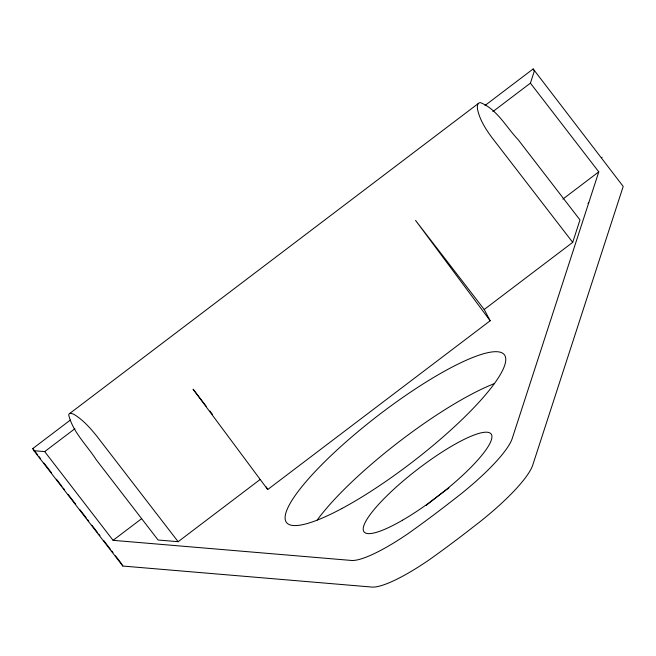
<?xml version="1.0" encoding="UTF-8"?>
<svg xmlns="http://www.w3.org/2000/svg" width="656" height="656" viewBox="0 0 656 656"><rect width="100%" height="100%" fill="white"/><g stroke="black" fill="none" stroke-linecap="round" stroke-linejoin="round"><path stroke-width="0.98" d="M492.861 111.618L530.409 83.132L534.312 71.094L533.172 68.937L485.014 105.477M572.704 242.367L579.986 219.932L518.06 139.564C506.211 127.133 496.961 109.085 480.397 102.615A30.619 8.782 56.1 0 0 477.527 109.24C479.651 119.515 485.366 128.617 491.492 136.981L572.704 242.367L484.21 309.501L490.171 320.768L267.697 489.548L193.061 389.172L206.173 406.187M530.409 83.132L598.78 171.856L512.262 438.372A85.928 18.056 -37.6 0 1 452.533 500.495A251.404 52.824 -37.6 0 1 408.778 533.156A85.928 18.056 -37.6 0 1 351.354 560.445L113.078 540.331L44.698 451.607L33.94 450.705L32.8 448.548L70.348 420.061M478.421 103.427L69.634 413.551M44.698 451.607L74.907 428.696M601.544 157.661L602.134 157.219M113.078 540.331L141.647 518.658M562.864 199.104L598.78 171.856M587.948 203.393L588.735 202.794M178.145 541.7L96.932 436.314C90.479 428.286 83.501 420.373 74.718 414.83A30.619 6.699 49.6 0 0 68.708 414.928C72.791 432.017 86.854 445.153 96.153 459.643L158.088 540.003L178.145 541.7L260.112 479.511M33.94 450.705L122.828 566.046L371.862 587.063A85.928 18.056 -37.6 0 0 429.286 559.773A251.404 52.824 -37.6 0 0 473.042 527.112A85.928 18.056 -37.6 0 0 532.779 464.989L623.2 186.435L533.172 68.937M484.21 309.501L415.535 220.391L490.171 320.768M209.92 411.041L212.413 414.289M32.8 448.548L37.769 454.993M39.016 456.609L40.262 458.224M43.985 463.062L51.447 472.738M56.416 479.192L62.017 486.457M63.255 488.064L64.501 489.679M68.232 494.517L75.686 504.202M80.04 509.843L86.256 517.912M87.502 519.527L88.74 521.135M91.848 525.169L97.441 532.426M98.687 534.041L99.933 535.657M103.656 540.495L110.495 549.367M111.741 550.983L112.988 552.59M115.472 555.821L121.688 563.889M266.32 486.949L267.697 489.548M122.065 564.603L122.828 566.046M426.064 505.571A80.196 16.851 -37.6 0 1 448.884 487.933M317.258 519.978A137.481 28.889 -37.6 0 1 494.353 383.612M402.554 520.192A80.196 16.851 -37.6 0 0 491.41 434.452A80.196 16.851 -37.6 0 0 388.705 494.042A80.196 16.851 -37.6 0 0 402.554 520.192M341.719 508.605A137.481 28.889 -37.6 0 0 505.76 358.881A137.481 28.889 -37.6 0 0 338.873 448.302A137.481 28.889 -37.6 0 0 341.719 508.605"/></g></svg>
